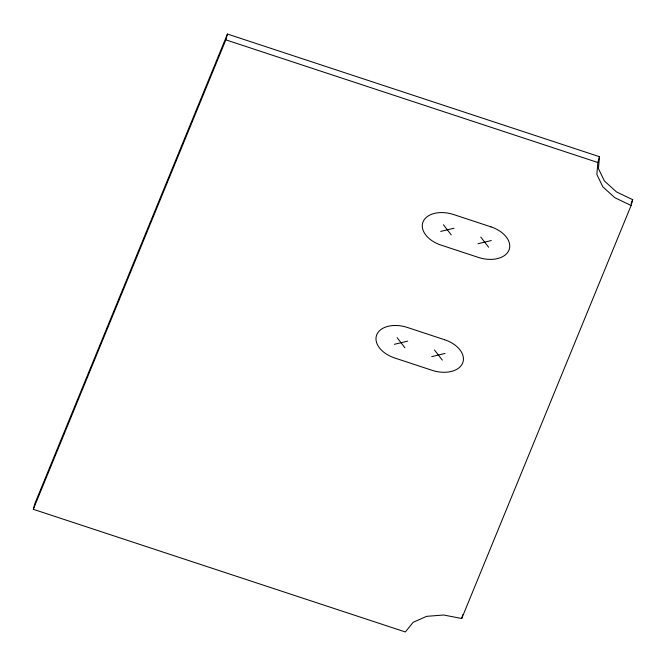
<?xml version="1.0" encoding="UTF-8"?>
<svg xmlns="http://www.w3.org/2000/svg" width="666" height="666" viewBox="0 0 666 666"><rect width="100%" height="100%" fill="white"/><g stroke="black" fill="none" stroke-linecap="round" stroke-linejoin="round"><path stroke-width="1" d="M599.467 156.693L597.868 162.512L596.853 174.434L602.805 186.796L614.835 197.702L631.102 205.503L461.713 618.514L443.689 615.009L426.64 616.333L413.17 622.285L405.336 631.967L33.3 509.307L34.898 503.488L227.439 34.033L599.467 156.693L598.451 168.615L604.412 180.977L616.433 191.883L632.7 199.683L631.102 205.503M33.3 509.307L225.841 39.852L227.439 34.033M461.713 618.514L462.778 614.635M631.118 203.538L632.7 199.683M440.692 231.41L453.987 228.238M478.03 243.723L491.325 240.551M394.397 344.305L407.684 341.134M431.735 356.618L445.021 353.446M225.841 39.852L597.868 162.512M480.76 237.071L488.594 247.203M443.423 224.758L451.257 234.898M434.457 349.966L442.291 360.098M397.119 337.654L404.953 347.794M490.95 226.848L453.613 214.544A25.599 16.45 15.4 0 0 423.068 221.828A25.599 16.45 15.4 0 0 441.067 245.113L478.404 257.426A25.599 16.45 15.4 0 0 508.949 250.141A25.599 16.45 15.4 0 0 490.95 226.848M444.647 339.743L407.309 327.439A25.599 16.45 15.4 0 0 376.773 334.723A25.599 16.45 15.4 0 0 394.772 358.008L432.109 370.321A25.599 16.45 15.4 0 0 462.645 363.037A25.599 16.45 15.4 0 0 444.647 339.743"/></g></svg>
